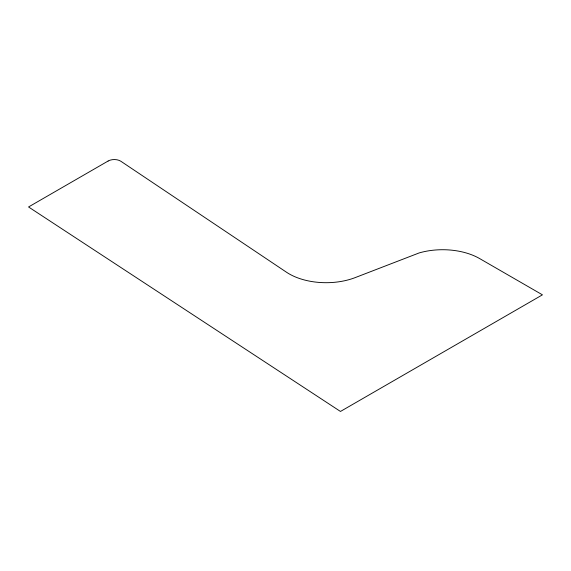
<?xml version="1.0" encoding="UTF-8"?>
<svg xmlns="http://www.w3.org/2000/svg" width="571" height="571" viewBox="0 0 571 571"><rect width="100%" height="100%" fill="white"/><g stroke="black" fill="none" stroke-linecap="round" stroke-linejoin="round"><path stroke-width="0.86" d="M108.14 161.015L28.55 206.966L340.466 411.455L542.45 294.836L479.633 258.57A52.332 30.213 0 0 0 419.221 252.91L355.412 277.52A52.332 30.213 0 0 1 286.471 272.21L120.916 161.293A8.722 5.039 0 0 0 108.14 161.015"/></g></svg>
